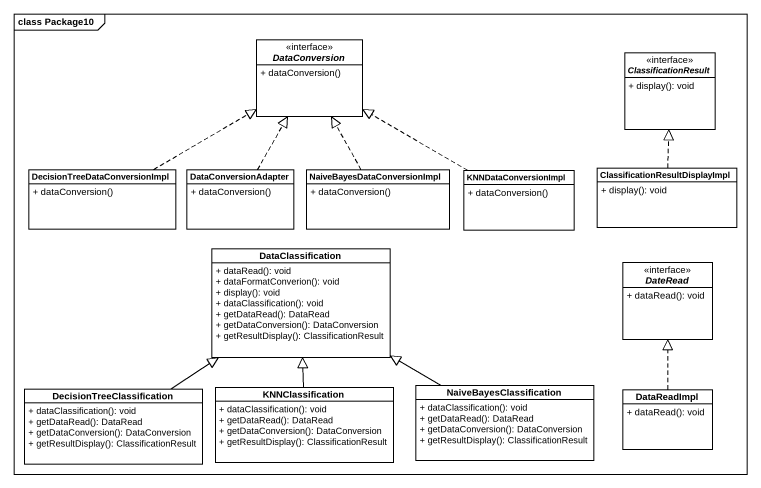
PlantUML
@startuml
mainframe class Package10
hide circle
hide empty members
skinparam classAttributeIconSize 0
interface DataConversion {
  + dataConversion()
}
interface ClassificationResult {
  + display(): void
}
class "DecisionTreeDataConversionImpl" as DecisionTreeDataConversionIm {
  + dataConversion()
}
class DataConversionAdapter {
  + dataConversion()
}
class NaiveBayesDataConversionImpl {
  + dataConversion()
}
class KNNDataConversionImpl {
  + dataConversion()
}
class "ClassificationResultDisplayImpl" as ClassificationResultDisplayI {
  + display(): void
}
class DataClassification {
  + dataRead(): void
  + dataFormatConverion(): void
  + display(): void
  + dataClassification(): void
  + getDataRead(): DataRead
  + getDataConversion(): DataConversion
  + getResultDisplay(): ClassificationResult
}
interface DateRead {
  + dataRead(): void
}
class DecisionTreeClassification {
  + dataClassification(): void
  + getDataRead(): DataRead
  + getDataConversion(): DataConversion
  + getResultDisplay(): ClassificationResult
}
class KNNClassification {
  + dataClassification(): void
  + getDataRead(): DataRead
  + getDataConversion(): DataConversion
  + getResultDisplay(): ClassificationResult
}
class NaiveBayesClassification {
  + dataClassification(): void
  + getDataRead(): DataRead
  + getDataConversion(): DataConversion
  + getResultDisplay(): ClassificationResult
}
class DataReadImpl {
  + dataRead(): void
}
DecisionTreeDataConversionIm .right.|> DataConversion
DataConversionAdapter .up.|> DataConversion
NaiveBayesDataConversionImpl .up.|> DataConversion
KNNDataConversionImpl .left.|> DataConversion
ClassificationResultDisplayI .up.|> ClassificationResult
DecisionTreeClassification -up-|> DataClassification
KNNClassification -up-|> DataClassification
NaiveBayesClassification -left-|> DataClassification
DataReadImpl .up.|> DateRead
@enduml
